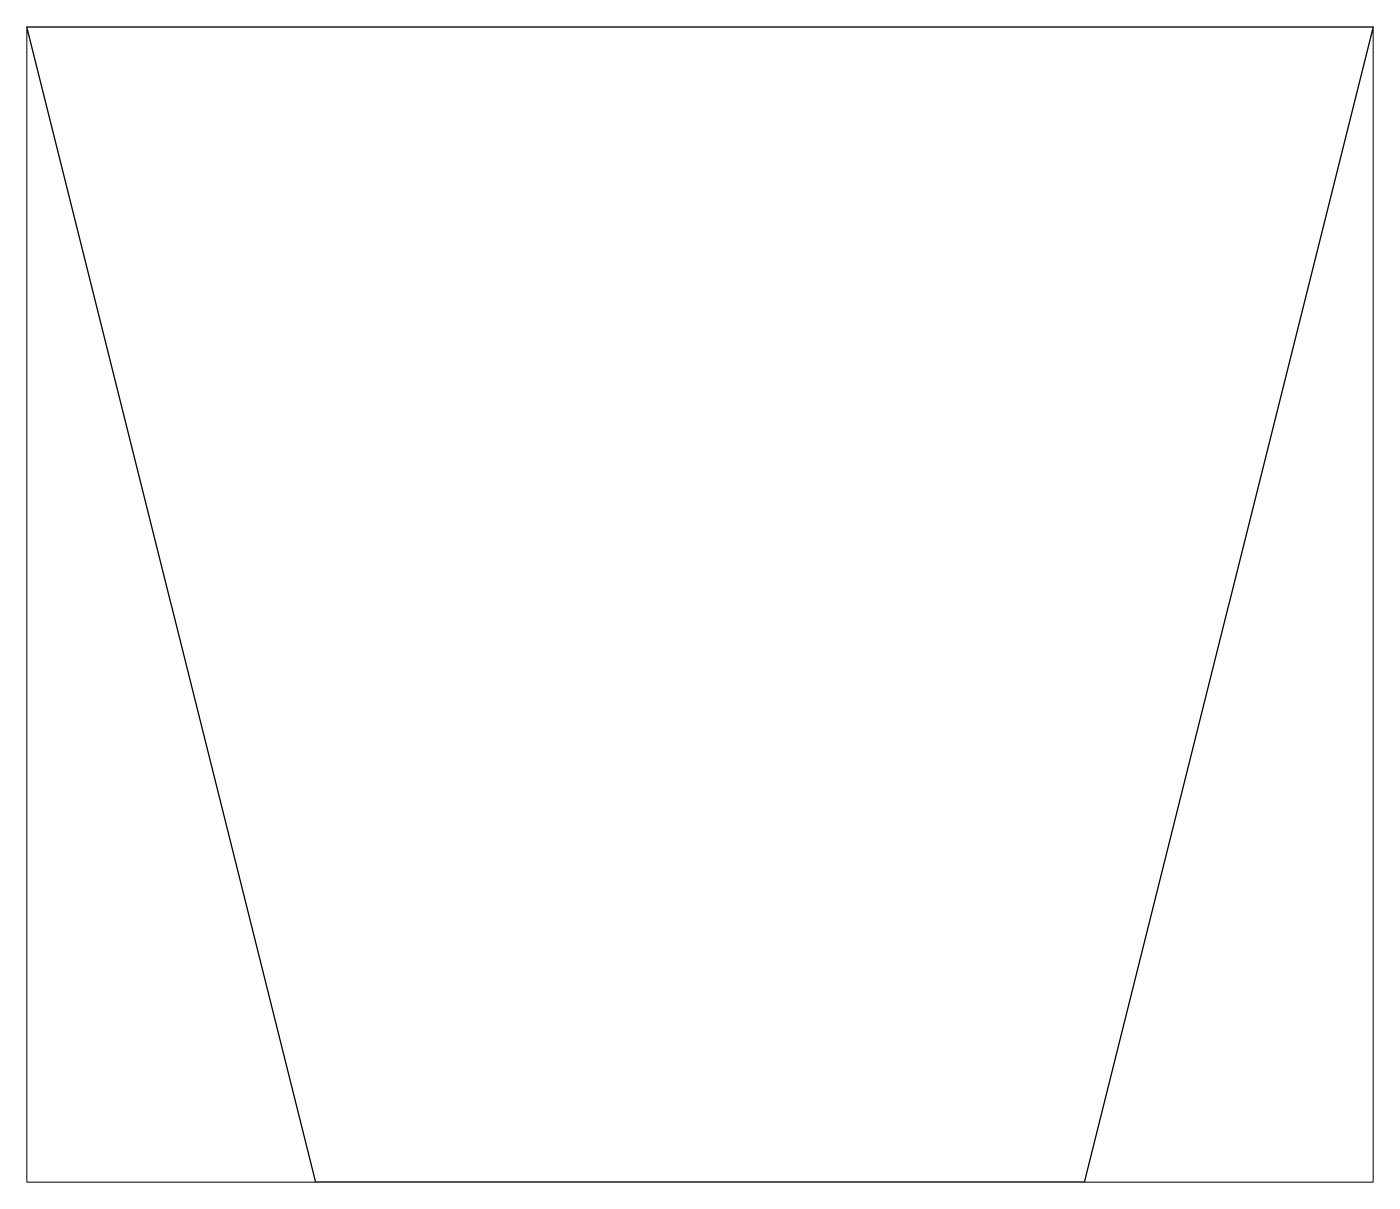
# Paper-space layout 'Layout1' of a CAD drawing. Header units: millimetres. Extents: x 15 to 242, y 0 to 195.
# The model-space entities are those that its viewports show. They can reach past a viewport. Long polylines and large blocks are cut down to what shows.
import ezdxf

# ---------------------------------------------------------------- set-up
doc = ezdxf.new("R2010")
doc.units = ezdxf.units.MM
doc.header["$LTSCALE"] = 10
doc.layers.add('MEMBERS', color=5, linetype='Continuous')

msp = doc.modelspace()

# ---------------------------------------------------------------- linework, layer by layer
at = {"layer": 'MEMBERS', "color": 3, "linetype": 'Continuous'}
for p, q in [((147.48, -295), (0, 295)), ((0, 295), (687.2, 295)), ((687.2, 295), (539.72, -295)), ((539.72, -295), (147.48, -295))]:
    msp.add_line(p, q, dxfattribs=at)

psp = doc.layouts.get("Layout1")

# ---------------------------------------------------------------- viewports
at = {"layer": '0'}
psp.add_viewport(center=(128.5, 97.5), size=(227.12, 195), view_center_point=(343.6, 0), view_height=590.0002, dxfattribs=at)

doc.saveas('drawing.dxf')
